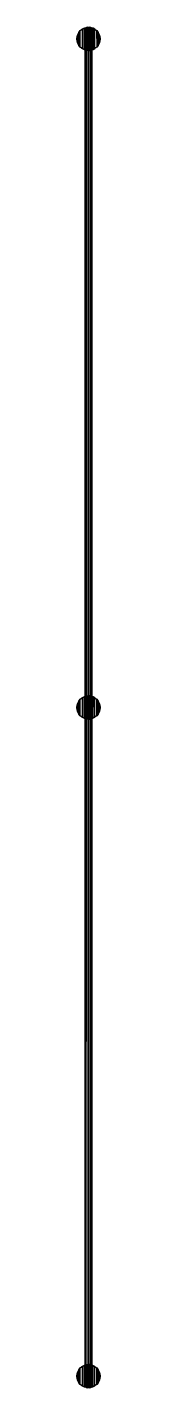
# Model space of a CAD drawing. Header units: millimetres. Extents: x 84 to 119, y 34 to 2084.
import ezdxf

# ---------------------------------------------------------------- set-up
doc = ezdxf.new("R2010")
doc.units = ezdxf.units.MM
doc.layers.add('3D', color=1, linetype='Continuous')

msp = doc.modelspace()

# ---------------------------------------------------------------- linework, layer by layer
for p, q in [((96.9, 1076.2), (96.9, 2050.2)), ((106.9, 1076.2), (106.9, 2050.2)), ((96.9, 68.6), (96.9, 1042.7)), ((106.9, 68.7), (106.9, 1042.7))]:
    msp.add_line(p, q)
for centre in [(101.9, 2066.9), (101.9, 1059.4), (101.9, 51.9)]:
    msp.add_circle(centre, 17.5)
at = {"layer": '3D'}
for points in [[(85.8, 2073.7), (84.8, 2070.4), (84.7, 2063.6), (85.7, 2060.2)], [(87.4, 2057.3), (85.7, 2060.2), (85.8, 2073.7), (87.4, 2076.7)], [(89.6, 2079.4), (87.4, 2076.7), (87.4, 2057.3), (89.5, 2054.5)], [(92.3, 2052.3), (89.5, 2054.5), (89.6, 2079.4), (92.2, 2081.5)], [(95.2, 2083.1), (92.2, 2081.5), (92.3, 2052.3), (95.2, 2050.8)], [(96.9, 2050.2), (95.2, 2050.8), (95.2, 2083.1), (96.9, 2083.7)], [(96.9, 2083.7), (98.9, 2084.2), (98.8, 2049.7), (96.9, 2050.2)], [(98.8, 2049.7), (100.8, 2049.5), (100.8, 2084.4), (98.9, 2084.2)], [(100.8, 2084.4), (101.9, 2084.4), (101.9, 2049.4), (100.8, 2049.5)], [(101.9, 2084.4), (104, 2084.3), (103.9, 2049.6), (101.9, 2049.4)], [(103.9, 2049.6), (105.4, 2049.8), (105.5, 2084.1), (104, 2084.3)], [(105.5, 2084.1), (106.9, 2083.7), (106.9, 2050.2), (105.4, 2049.8)], [(106.9, 2050.2), (108.7, 2050.8), (108.7, 2083), (106.9, 2083.7)], [(108.7, 2050.8), (111.6, 2052.4), (111.6, 2081.5), (108.7, 2083)], [(111.6, 2081.5), (114.2, 2079.4), (114.3, 2054.5), (111.6, 2052.4)], [(114.3, 2054.5), (116.5, 2057.3), (116.5, 2076.6), (114.2, 2079.4)], [(116.5, 2057.3), (118.1, 2060.4), (118.1, 2073.6), (116.5, 2076.6)], [(118.1, 2060.4), (119.1, 2063.6), (119, 2070.6), (118.1, 2073.6)], [(119.1, 2063.6), (119.4, 2067), (119, 2070.6), (119.1, 2063.6)], [(84.7, 2063.6), (84.4, 2066.9), (84.8, 2070.4), (84.7, 2063.6)], [(96.9, 1076.2), (98.8, 1076.7), (98.8, 2049.7), (96.9, 2050.2)], [(105.4, 2049.8), (106.9, 2050.2), (106.9, 1076.2), (105.4, 1076.6)], [(98.8, 2049.7), (100.8, 2049.5), (100.8, 1076.9), (98.8, 1076.7)], [(100.8, 1076.9), (101.9, 1076.9), (101.9, 2049.4), (100.8, 2049.5)], [(101.9, 2049.4), (103.9, 2049.6), (103.9, 1076.8), (101.9, 1076.9)], [(103.9, 1076.8), (105.4, 1076.6), (105.4, 2049.8), (103.9, 2049.6)], [(85.7, 1066.2), (84.8, 1062.9), (84.7, 1056), (85.7, 1052.8)], [(87.4, 1049.8), (85.7, 1052.8), (85.7, 1066.2), (87.4, 1069.2)], [(89.6, 1071.9), (87.4, 1069.2), (87.4, 1049.8), (89.6, 1047.1)], [(92.3, 1044.9), (89.6, 1047.1), (89.6, 1071.9), (92.2, 1074)], [(95.2, 1075.6), (92.2, 1074), (92.3, 1044.9), (95.2, 1043.3)], [(96.9, 1042.7), (95.2, 1043.3), (95.2, 1075.6), (96.9, 1076.2)], [(96.9, 1076.2), (98.8, 1076.7), (98.8, 1042.2), (96.9, 1042.7)], [(98.8, 1042.2), (100.7, 1042), (100.8, 1076.9), (98.8, 1076.7)], [(100.8, 1076.9), (101.9, 1076.9), (101.9, 1041.9), (100.7, 1042)], [(101.9, 1076.9), (103.9, 1076.8), (103.9, 1042), (101.9, 1041.9)], [(103.9, 1042), (105.4, 1042.3), (105.4, 1076.6), (103.9, 1076.8)], [(105.4, 1076.6), (106.9, 1076.2), (106.9, 1042.7), (105.4, 1042.3)], [(106.9, 1042.7), (108.6, 1043.3), (108.7, 1075.6), (106.9, 1076.2)], [(108.6, 1043.3), (111.6, 1044.9), (111.6, 1074), (108.7, 1075.6)], [(111.6, 1074), (114.2, 1071.8), (114.2, 1047), (111.6, 1044.9)], [(114.2, 1047), (116.5, 1049.8), (116.4, 1069.1), (114.2, 1071.8)], [(116.5, 1049.8), (118.1, 1052.8), (118, 1066.1), (116.4, 1069.1)], [(118.1, 1052.8), (119.1, 1056.1), (119, 1063.1), (118, 1066.1)], [(84.7, 1056), (84.4, 1059.4), (84.8, 1062.9), (84.7, 1056)], [(119.1, 1056.1), (119.4, 1059.5), (119, 1063.1), (119.1, 1056.1)], [(96.9, 68.6), (98.5, 69.1), (98.8, 1042.2), (96.9, 1042.7)], [(98.8, 1042.2), (100.7, 1042), (100.7, 69.3), (98.5, 69.1)], [(100.7, 69.3), (101.9, 69.4), (101.9, 1041.9), (100.7, 1042)], [(101.9, 1041.9), (103.9, 1042), (103.9, 69.3), (101.9, 69.4)], [(103.9, 69.3), (105.4, 69.1), (105.4, 1042.3), (103.9, 1042)], [(105.4, 1042.3), (106.9, 1042.7), (106.9, 68.7), (105.4, 69.1)], [(87.3, 42.2), (85.7, 45.2), (85.7, 58.6), (87.3, 61.7)], [(89.5, 64.3), (87.3, 61.7), (87.3, 42.2), (89.6, 39.5)], [(92.3, 37.3), (89.6, 39.5), (89.5, 64.3), (92.2, 66.5)], [(95.2, 68.1), (92.2, 66.5), (92.3, 37.3), (95.2, 35.8)], [(96.5, 35.4), (95.2, 35.8), (95.2, 68.1), (96.9, 68.6)], [(96.9, 68.6), (98.5, 69.1), (98.6, 34.7), (96.5, 35.4)], [(98.6, 34.7), (100.4, 34.6), (100.7, 69.3), (98.5, 69.1)], [(100.7, 69.3), (101.9, 69.4), (101.9, 34.4), (100.4, 34.6)], [(101.9, 69.4), (103.9, 69.3), (103.9, 34.6), (101.9, 34.4)], [(103.9, 34.6), (105.3, 34.8), (105.4, 69.1), (103.9, 69.3)], [(105.4, 69.1), (106.9, 68.7), (106.9, 35.3), (105.3, 34.8)], [(106.9, 35.3), (108.6, 35.8), (108.6, 68.1), (106.9, 68.7)], [(108.6, 35.8), (111.5, 37.3), (111.6, 66.5), (108.6, 68.1)], [(111.6, 66.5), (114.2, 64.4), (114.2, 39.5), (111.5, 37.3)], [(114.2, 39.5), (116.5, 42.2), (116.4, 61.7), (114.2, 64.4)], [(116.5, 42.2), (118.1, 45.2), (118, 58.6), (116.4, 61.7)], [(84.7, 48.5), (84.4, 51.9), (84.7, 55.3), (84.7, 48.5)], [(85.7, 58.6), (84.7, 55.3), (84.7, 48.5), (85.7, 45.2)], [(118.1, 45.2), (119, 48.5), (119, 55.3), (118, 58.6)], [(119, 48.5), (119.4, 51.9), (119, 55.3), (119, 48.5)]]:
    msp.add_3dface(points, dxfattribs=at)

doc.saveas('drawing.dxf')
